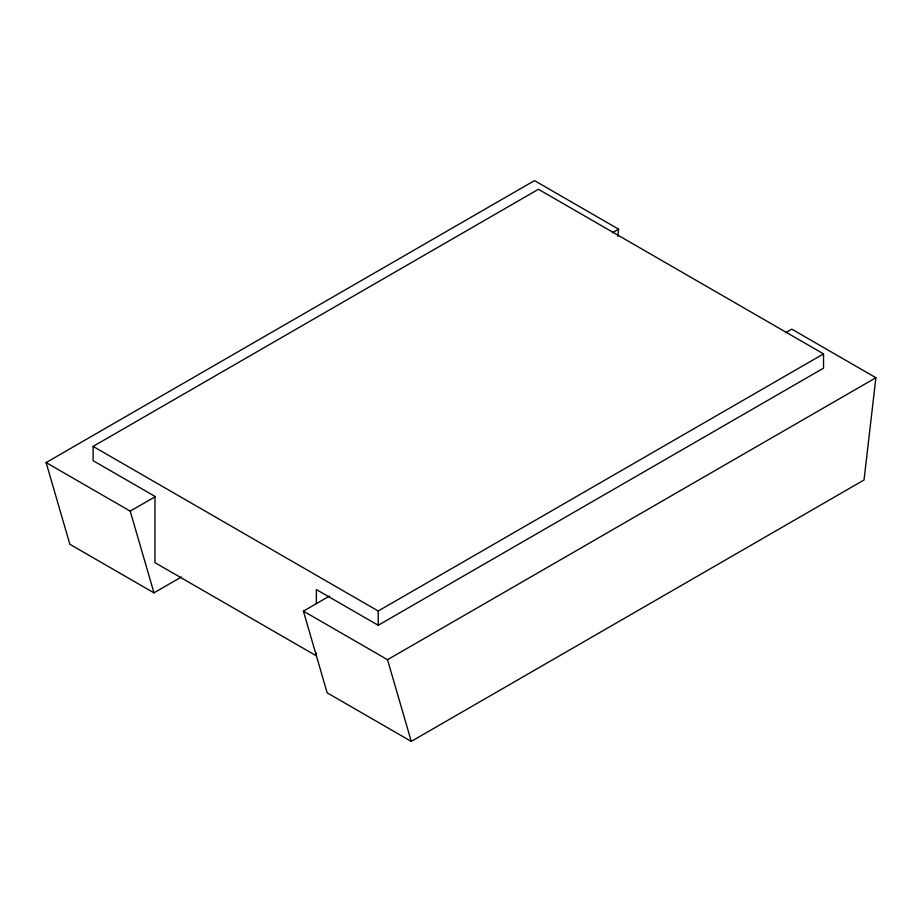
<?xml version="1.0" encoding="UTF-8"?>
<svg xmlns="http://www.w3.org/2000/svg" width="922" height="922" viewBox="0 0 922 922"><rect width="100%" height="100%" fill="white"/><g stroke="black" fill="none" stroke-linecap="round" stroke-linejoin="round"><path stroke-width="1.38" d="M617.775 236.274L618.593 229.175L534.483 180.608L46.1 462.567L69.853 544.28L153.974 592.846L181.404 576.999M785.556 332.761L791.779 329.154L875.9 377.72L864.029 479.993L411.27 741.392L327.149 692.825L303.407 611.125L329.569 596.015M316.361 653.03L316.361 655.842L154.965 562.662L154.965 496.382L93.11 460.677L93.11 446.398L538.436 189.287L823.542 353.887L823.542 368.166L378.216 625.277L316.361 589.573L316.361 603.668M46.1 462.567L130.221 511.134L155.138 496.751M612.369 232.77L618.593 229.175M93.11 446.398L378.216 610.998L823.542 353.887M303.407 611.125L387.517 659.691L875.9 377.72M387.517 659.691L411.27 741.392M130.221 511.134L153.974 592.846M378.216 610.998L378.216 625.277"/></g></svg>
